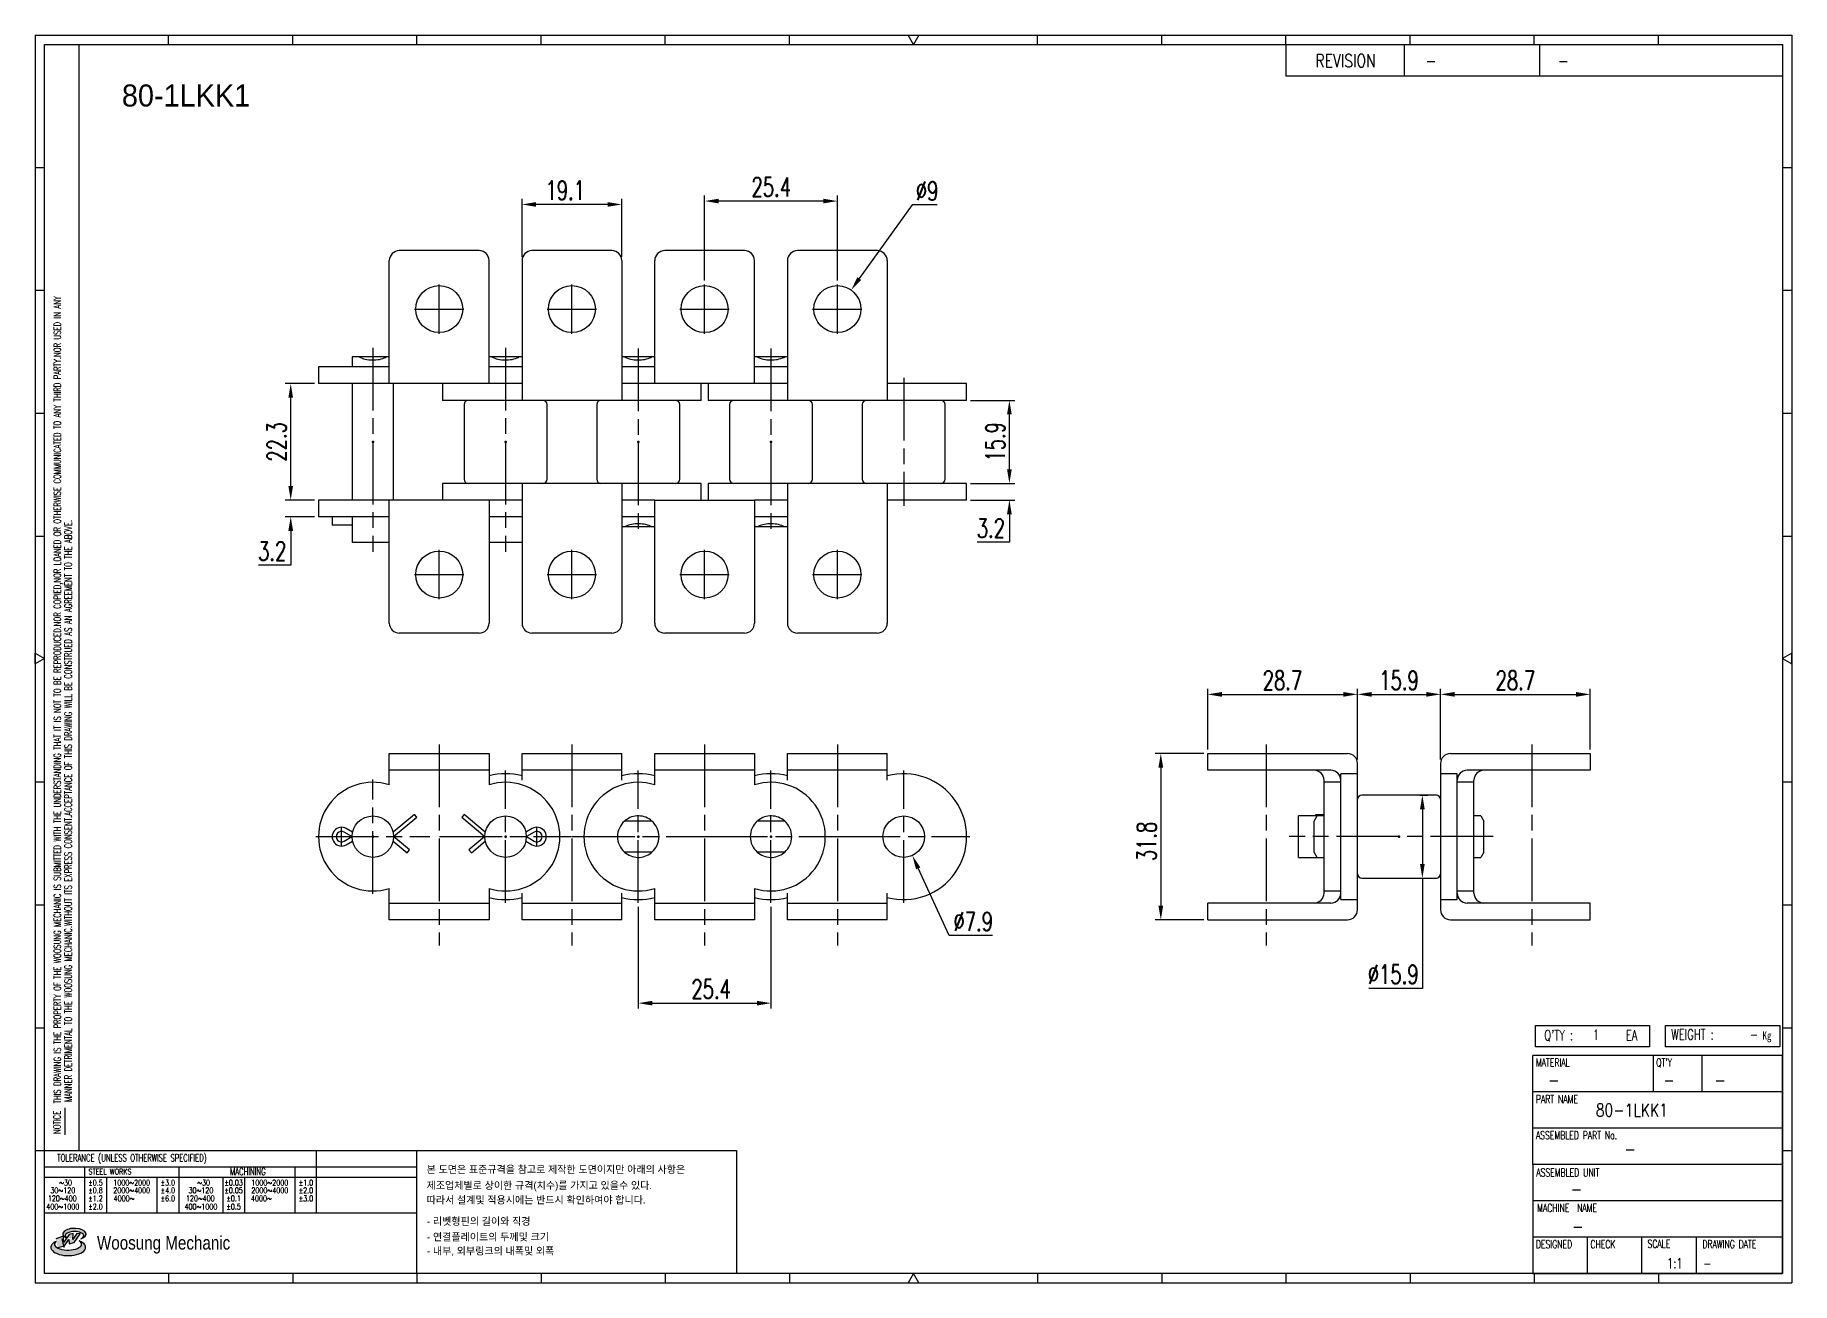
# Model space of a CAD drawing. Header units: millimetres. Extents: x 1209 to 1546, y 59 to 298.
import ezdxf
from ezdxf.enums import TextEntityAlignment as Align

# ---------------------------------------------------------------- set-up
doc = ezdxf.new("R2010")
doc.units = ezdxf.units.MM
doc.linetypes.add('AM_ISO08W050', pattern=[18, 12, -1.5, 3, -1.5])
doc.layers.get('Defpoints').update_dxf_attribs({"color": 80})
doc.layers.add('2d ConnectionPoints', color=7, linetype='Continuous', lineweight=50)
doc.layers.add('CL1', color=140, linetype='AM_ISO08W050', lineweight=25)
for name, color, linetype in [('S-DIM', 7, 'Continuous'), ('TITLE', 7, 'Continuous'), ('도면레이아웃', 7, 'Continuous')]:
    doc.layers.add(name, color=color, linetype=linetype)
doc.styles.add('HAN', font='ROMANS.shx', dxfattribs={"width": 0.7, "bigfont": 'whgtxt.shx'})
doc.styles.add('HKD_ST2', font='romans.shx', dxfattribs={"width": 0.7, "height": 4, "bigfont": '@extfont2.shx'})
doc.styles.add('HSG', font='SIMPLEX.shx', dxfattribs={"width": 0.7, "bigfont": 'HSG.shx'})
doc.styles.add('MtXpl_', font='Gulim.ttf')
doc.styles.add('SLDTEXTSTYLE4', font='arial.ttf', dxfattribs={"width": 0.8})
doc.dimstyles.new('AP1.5', dxfattribs={"dimscale": 1.5, "dimtxt": 2.4, "dimasz": 1.8, "dimexe": 0.7, "dimexo": 0.5, "dimgap": 0.6, "dimtad": 1, "dimtoh": 1, "dimdec": 1, "dimrnd": 0.01, "dimzin": 9, "dimdsep": 46, "dimtxsty": 'HSG', "dimcen": 0, "dimclrd": 251, "dimclre": 251, "dimclrt": 60, "dimazin": 2, "dimtp": 1, "dimtm": 1, "dimtfac": 0.5, "dimtdec": 1, "dimtofl": 0, "dimtmove": 0, "dimatfit": 3, "dimfxl": 0, "dimtvp": 1, "dimtolj": 2, "dimlwd": -1, "dimlwe": -1, "dimarcsym": 0})

# ---------------------------------------------------------------- blocks, each defined once
blk = doc.blocks.new('MAST')
at = {"layer": '도면레이아웃'}
h = blk.add_hatch(color=10, dxfattribs=at)
h.paths.add_polyline_path([(1.544, 35.177), (1.554, 34.966), (1.779, 35.034), (2.054, 35.422), (1.908, 35.446), (1.728, 35.167), (1.741, 35.439), (1.547, 35.405), (1.292, 35.041), (1.295, 35.33), (0.943, 35.208), (1.03, 34.8), (1.336, 34.885)])
edge = h.paths.add_edge_path()
edge.add_ellipse((1.795, 35.421), major_axis=(-0.53, 0), ratio=0.487785, start_angle=122.36065, end_angle=403.39574)
edge.add_line((1.411, 35.244), (1.419, 35.261))
edge.add_ellipse((1.798, 35.344), major_axis=(-0.423, 0), ratio=0.444396, start_angle=131.58977, end_angle=386.19408, ccw=False)
edge = h.paths.add_edge_path()
edge.add_ellipse((1.512, 34.815), major_axis=(-0.793, 0), ratio=0.480113, start_angle=314.67633, end_angle=590.85213)
edge.add_ellipse((1.501, 34.958), major_axis=(-0.62, 0), ratio=0.43311, start_angle=331.7024, end_angle=574.42495, ccw=False)
at = {"color": 140}
for p, q in [((0, 90.118), (80.15, 90.118)), ((0, 90.118), (0, 33.191)), ((80.15, 90.118), (80.15, 33.191)), ((57.068, 89.693), (57.068, 88.246)), ((62.47, 89.693), (62.47, 88.246)), ((68.635, 89.693), (68.635, 88.246)), ((79.725, 88.246), (57.068, 88.246)), ((68.449, 43.961), (68.449, 44.936)), ((68.449, 44.936), (73.654, 44.936)), ((73.654, 44.936), (73.654, 43.961)), ((74.39, 43.961), (74.39, 44.936)), ((74.39, 44.936), (79.595, 44.936)), ((79.595, 44.936), (79.595, 43.961)), ((68.336, 38.59), (68.336, 43.563)), ((79.725, 43.563), (68.336, 43.563)), ((73.654, 43.961), (68.449, 43.961)), ((73.827, 43.563), (73.827, 41.905)), ((79.595, 43.961), (74.39, 43.961)), ((76.037, 43.563), (76.037, 41.905)), ((79.725, 38.59), (79.725, 43.563)), ((79.725, 41.905), (68.336, 41.905)), ((79.725, 40.248), (68.336, 40.248)), ((68.336, 38.59), (68.336, 33.616)), ((79.725, 38.59), (68.336, 38.59)), ((79.725, 33.616), (79.725, 38.59)), ((79.725, 36.932), (68.336, 36.932)), ((79.725, 35.274), (68.336, 35.274)), ((70.822, 33.616), (70.822, 35.274)), ((73.309, 33.616), (73.309, 35.274)), ((75.796, 33.616), (75.796, 35.274)), ((0, 33.191), (80.15, 33.191)), ((68.336, 33.616), (79.725, 33.616))]:
    blk.add_line(p, q, dxfattribs=at)
for p, q in [((6.089, 89.693), (6.089, 90.118)), ((11.753, 89.693), (11.753, 90.118)), ((17.418, 89.693), (17.418, 90.118)), ((23.082, 89.693), (23.082, 90.118)), ((28.746, 89.693), (28.746, 90.118)), ((34.411, 89.693), (34.411, 90.118)), ((45.739, 89.693), (45.739, 90.118)), ((51.404, 89.693), (51.404, 90.118)), ((57.068, 89.693), (57.068, 90.118)), ((62.732, 89.693), (62.732, 90.118)), ((68.397, 89.693), (68.397, 90.118)), ((74.061, 89.693), (74.061, 90.118)), ((0, 84.085), (0.425, 84.085)), ((79.725, 84.085), (80.15, 84.085)), ((0, 78.478), (0.425, 78.478)), ((79.725, 78.478), (80.15, 78.478)), ((0, 72.87), (0.425, 72.87)), ((79.725, 72.87), (80.15, 72.87)), ((0, 67.262), (0.425, 67.262)), ((79.725, 67.262), (80.15, 67.262)), ((0, 56.047), (0.425, 56.047)), ((79.725, 56.047), (80.15, 56.047)), ((0, 50.439), (0.425, 50.439)), ((79.725, 50.439), (80.15, 50.439)), ((0, 44.832), (0.425, 44.832)), ((79.725, 44.832), (80.15, 44.832)), ((1.377, 39.947), (1.377, 41.174)), ((0, 39.224), (0.425, 39.224)), ((79.725, 39.224), (80.15, 39.224)), ((6.089, 33.616), (6.089, 33.191)), ((11.753, 33.616), (11.753, 33.191)), ((17.418, 33.616), (17.418, 33.191)), ((23.082, 33.616), (23.082, 33.191)), ((28.746, 33.616), (28.746, 33.191)), ((34.411, 33.616), (34.411, 33.191)), ((45.739, 33.616), (45.739, 33.191)), ((51.404, 33.616), (51.404, 33.191)), ((57.068, 33.616), (57.068, 33.191)), ((62.732, 33.616), (62.732, 33.191)), ((68.397, 33.616), (68.397, 33.191)), ((74.061, 33.616), (74.061, 33.191))]:
    blk.add_line(p, q)
at = {"color": 2}
for p, q in [((2.017, 39.224), (2.017, 89.693)), ((0.425, 39.224), (17.418, 39.224)), ((0.425, 38.487), (17.418, 38.487)), ((2.257, 38.487), (2.257, 36.382)), ((6.557, 38.5), (6.557, 36.382)), ((11.857, 38.487), (11.857, 36.382)), ((12.816, 39.224), (12.816, 36.382)), ((17.418, 33.616), (17.418, 39.224)), ((0.425, 38.012), (17.418, 38.012)), ((3.257, 38.012), (3.257, 36.382)), ((5.557, 38.012), (5.557, 36.382)), ((8.557, 38.012), (8.557, 36.382)), ((9.557, 38.026), (9.557, 36.382)), ((0.425, 36.382), (17.418, 36.382))]:
    blk.add_line(p, q, dxfattribs=at)
for points in [[(40.075, 89.693), (39.83, 90.118), (40.32, 90.118)], [(0.425, 61.679), (0, 61.433), (0, 61.924)], [(79.725, 61.679), (80.15, 61.433), (80.15, 61.924)], [(40.075, 33.616), (39.83, 33.191), (40.32, 33.191)]]:
    blk.add_lwpolyline(points, close=True)
at = {"color": 140}
blk.add_lwpolyline([(0.425, 89.693), (79.725, 89.693), (79.725, 33.616), (0.425, 33.616)], close=True, dxfattribs=at)
at = {"layer": '도면레이아웃'}
for p, q in [((1.295, 35.33), (0.943, 35.208)), ((1.547, 35.405), (1.292, 35.041)), ((1.292, 35.041), (1.295, 35.33)), ((1.741, 35.439), (1.547, 35.405)), ((1.908, 35.446), (1.728, 35.167)), ((1.728, 35.167), (1.741, 35.439)), ((1.779, 35.034), (2.054, 35.422)), ((2.054, 35.422), (1.908, 35.446)), ((1.03, 34.8), (1.336, 34.885)), ((1.224, 35.208), (1.311, 34.8)), ((1.224, 35.208), (1.224, 35.208)), ((1.336, 34.885), (1.544, 35.177)), ((1.419, 35.261), (1.411, 35.244)), ((1.544, 35.177), (1.554, 34.966)), ((1.554, 34.966), (1.779, 35.034))]:
    blk.add_line(p, q, dxfattribs=at)
for centre, major_axis, ratio, start_param, end_param in [((1.795, 35.421), (-0.53, 0), 0.487785, 2.135596, 7.040584), ((1.798, 35.344), (-0.423, 0), 0.444396, 2.296675, 6.740358), ((1.512, 34.815), (-0.793, 0), 0.480113, 5.492138, 10.312315), ((1.501, 34.958), (-0.62, 0), 0.43311, 5.789299, 10.025607)]:
    blk.add_ellipse(centre, major_axis=major_axis, ratio=ratio, start_param=start_param, end_param=end_param, dxfattribs=at)
for s, height, style, width, p in [('REVISION', 0.5806, 'HAN', 0.8, (58.415, 88.664)), ('-', 0.581, 'HAN', 0.8, (63.426, 88.664)), ('-', 0.581, 'HAN', 0.8, (69.468, 88.664)), ("Q'TY : ", 0.4746, 'HKD_ST2', 0.7, (68.857, 44.253)), ('1', 0.475, 'HKD_ST2', 0.7, (71.071, 44.275)), ('EA', 0.4746, 'HKD_ST2', 0.7, (72.578, 44.253)), ('WEIGHT : ', 0.4746, 'HKD_ST2', 0.7, (74.65, 44.286)), ('-', 0.581, 'HAN', 0.8, (69.029, 42.157)), ('-', 0.581, 'HAN', 0.8, (74.289, 42.157)), ('-', 0.581, 'HAN', 0.8, (76.623, 42.157)), ('-', 0.581, 'HAN', 0.8, (72.515, 39.013)), ('-', 0.581, 'HAN', 0.8, (70.067, 37.189)), ('-', 0.581, 'HAN', 0.8, (70.126, 35.48)), ('1:1', 0.4746, 'HKD_ST2', 0.7, (74.458, 33.848)), ('-', 0.475, 'HKD_ST2', 0.7, (76.112, 33.837))]:
    blk.add_text(s, height=height, dxfattribs=dict(style=style, width=width)).set_placement(p)
at = {"color": 6, "style": 'HKD_ST2', "width": 0.7}
for s, p in [(' THIS DRAWING IS THE PROPERTY OF THE WOOSUNG MECHANIC IS SUBMITTED WITH THE UNDERSTANDING THAT IT IS NOT TO BE REPRODUCED.NOR COPIED,NOR LOANED OR OTHERWISE COMMUNICATED TO ANY THIRD PARTY.NOR USED IN ANY', (1.173, 41.217)), ('MANNER DETRIMENTAL TO THE WOOSUNG MECHANIC.WITHOUT ITS EXPRESS CONSENT.ACCEPTANCE OF THIS DRAWING WILL BE CONSTRUED AS AN AGREEMENT TO THE ABOVE.', (1.672, 41.447))]:
    blk.add_text(s, height=0.326266, rotation=90, dxfattribs=at).set_placement(p)
at = {"style": 'HKD_ST2', "width": 0.7}
blk.add_text('-', height=0.475, dxfattribs=at).set_placement((78.613, 44.286), align=Align.RIGHT)
at = {"color": 254, "style": 'HKD_ST2', "width": 0.7}
for s, height, p in [('MATERIAL', 0.3651, (68.474, 43.425)), ("QT'Y", 0.3651, (73.965, 43.425)), ('PART NAME', 0.3651, (68.474, 41.756)), ('ASSEMBLED PART No.', 0.36511, (68.474, 40.109)), ('ASSEMBLED UNIT', 0.36511, (68.49, 38.408)), ('MACHINE  NAME', 0.36511, (68.532, 36.794)), ('DESIGNED', 0.3651, (68.474, 35.136)), ('CHECK', 0.3651, (70.961, 35.136)), ('SCALE', 0.3651, (73.566, 35.153)), ('DRAWING DATE', 0.36511, (76.071, 35.141))]:
    blk.add_text(s, height=height, dxfattribs=at).set_placement(p, align=Align.TOP_LEFT)
at = {"style": 'HKD_ST2', "width": 0.7}
blk.add_text('NOTICE', height=0.3263, rotation=90, dxfattribs=at).set_placement((1.163, 39.988))
blk.add_text('TOLERANCE (UNLESS OTHERWISE SPECIFIED)', height=0.32627, dxfattribs=at).set_placement((4.417, 38.896), align=Align.MIDDLE_CENTER)
at = {"color": 4, "style": 'HKD_ST2', "width": 0.7}
for s, height, p in [('%%12630', 0.261, (1.389, 37.762)), ('1000%%1262000', 0.26101, (4.407, 37.762)), ('%%12630', 0.261, (7.689, 37.762)), ('1000%%1262000', 0.26101, (10.707, 37.762)), ('120%%126400', 0.26101, (1.237, 37.045)), ('30%%126120', 0.261, (1.263, 37.411)), ('4000%%126', 0.261, (4.061, 37.045)), ('2000%%1264000', 0.26101, (4.407, 37.411)), ('120%%126400', 0.26101, (7.537, 37.045)), ('30%%126120', 0.261, (7.563, 37.411)), ('4000%%126', 0.261, (10.321, 37.045)), ('2000%%1264000', 0.26101, (10.707, 37.411)), ('400%%1261000', 0.26101, (1.263, 36.67)), ('400%%1261000', 0.26101, (7.563, 36.67))]:
    blk.add_text(s, height=height, dxfattribs=at).set_placement(p, align=Align.MIDDLE_CENTER)
for s, height, p in [('%%P0.5', 0.261, (2.757, 37.762)), ('STEEL WORKS', 0.26101, (3.416, 38.268)), ('%%P3.0', 0.261, (6.057, 37.762)), ('%%P0.03', 0.261, (9.057, 37.762)), ('MACHINING', 0.3263, (9.707, 38.27)), ('%%P1.0', 0.261, (12.357, 37.762)), ('%%P0.8', 0.261, (2.757, 37.411)), ('%%P1.2', 0.261, (2.757, 37.045)), ('%%P4.0', 0.261, (6.057, 37.411)), ('%%P6.0', 0.261, (6.057, 37.045)), ('%%P0.05', 0.261, (9.057, 37.411)), ('%%P0.1', 0.261, (9.057, 37.045)), ('%%P2.0', 0.261, (12.357, 37.411)), ('%%P3.0', 0.261, (12.357, 37.045)), ('%%P2.0', 0.261, (2.757, 36.67)), ('%%P0.5', 0.261, (9.057, 36.67))]:
    blk.add_text(s, height=height, dxfattribs=at).set_placement(p, align=Align.MIDDLE)
at = {"color": 1, "style": 'SLDTEXTSTYLE4', "width": 0.8}
blk.add_text('Woosung Mechanic', height=0.61957, dxfattribs=at).set_placement((2.822, 34.711))
at = {"layer": 'TITLE', "width": 0.8}
blk.add_text('Kg', height=0.3789, dxfattribs=at).set_placement((78.807, 44.286))
blk = doc.blocks.new('*D2')
at = {"layer": 'Defpoints', "color": 0, "transparency": 16777216}
for p in [(1387.77, 211.78), (1387.77, 208.58), (1395.95, 211.78)]:
    blk.add_point(p, dxfattribs=at)
at = {"layer": 'S-DIM', "color": 251, "linetype": 'ByBlock', "transparency": 16777216}
for p, q in [((1395.95, 214.48), (1395.95, 217.18)), ((1388.52, 211.78), (1397, 211.78)), ((1388.52, 208.58), (1397, 208.58)), ((1395.95, 205.88), (1395.95, 200.5)), ((1395.95, 200.5), (1389.77, 200.5))]:
    blk.add_line(p, q, dxfattribs=at)
at = {"layer": 'S-DIM', "color": 251, "transparency": 16777216}
for points in [[(1395.5, 214.48), (1396.4, 214.48), (1395.95, 211.78)], [(1395.5, 205.88), (1396.4, 205.88), (1395.95, 208.58)]]:
    blk.add_solid(points, dxfattribs=at)
at = {"layer": 'S-DIM', "color": 60, "transparency": 16777216, "insert": (1392.41, 203.2), "char_height": 3.6, "attachment_point": 5, "style": 'HSG'}
blk.add_mtext('\\A2;3.2', dxfattribs=at)
blk = doc.blocks.new('*D3')
at = {"layer": 'Defpoints', "color": 0, "transparency": 16777216}
for p in [(1387.77, 227.66), (1395.95, 227.66), (1387.77, 211.78)]:
    blk.add_point(p, dxfattribs=at)
at = {"layer": 'S-DIM', "color": 251, "linetype": 'ByBlock', "transparency": 16777216}
for p, q in [((1388.52, 227.66), (1397, 227.66)), ((1395.95, 214.48), (1395.95, 224.96)), ((1388.52, 211.78), (1397, 211.78))]:
    blk.add_line(p, q, dxfattribs=at)
at = {"layer": 'S-DIM', "color": 251, "transparency": 16777216}
for points in [[(1395.5, 224.96), (1396.4, 224.96), (1395.95, 227.66)], [(1395.5, 214.48), (1396.4, 214.48), (1395.95, 211.78)]]:
    blk.add_solid(points, dxfattribs=at)
at = {"layer": 'S-DIM', "color": 60, "transparency": 16777216, "insert": (1393.25, 219.72), "char_height": 3.6, "attachment_point": 5, "rotation": 90, "style": 'HSG'}
blk.add_mtext('\\A2;15.9', dxfattribs=at)
blk = doc.blocks.new('*D4')
at = {"layer": 'Defpoints', "color": 0, "transparency": 16777216}
for p in [(1337.62, 265.81), (1337.62, 249.84), (1363.02, 249.84)]:
    blk.add_point(p, dxfattribs=at)
at = {"layer": 'S-DIM', "color": 251, "linetype": 'ByBlock', "transparency": 16777216}
for p, q in [((1337.62, 250.59), (1337.62, 266.86)), ((1360.32, 265.81), (1340.32, 265.81)), ((1363.02, 250.59), (1363.02, 266.86))]:
    blk.add_line(p, q, dxfattribs=at)
at = {"layer": 'S-DIM', "color": 251, "transparency": 16777216}
for points in [[(1340.32, 266.26), (1340.32, 265.36), (1337.62, 265.81)], [(1360.32, 266.26), (1360.32, 265.36), (1363.02, 265.81)]]:
    blk.add_solid(points, dxfattribs=at)
at = {"layer": 'S-DIM', "color": 60, "transparency": 16777216, "insert": (1350.37, 268.51), "char_height": 3.6, "attachment_point": 5, "style": 'HSG'}
blk.add_mtext('\\A2;25.4', dxfattribs=at)
blk = doc.blocks.new('*D5')
at = {"layer": 'Defpoints', "color": 0, "transparency": 16777216}
for p in [(1302.67, 265.16), (1302.67, 254.41), (1321.77, 254.41)]:
    blk.add_point(p, dxfattribs=at)
at = {"layer": 'S-DIM', "color": 251, "linetype": 'ByBlock', "transparency": 16777216}
for p, q in [((1302.67, 255.16), (1302.67, 266.21)), ((1321.77, 255.16), (1321.77, 266.21)), ((1319.07, 265.16), (1305.37, 265.16))]:
    blk.add_line(p, q, dxfattribs=at)
at = {"layer": 'S-DIM', "color": 251, "transparency": 16777216}
for points in [[(1305.37, 265.61), (1305.37, 264.71), (1302.67, 265.16)], [(1319.07, 265.61), (1319.07, 264.71), (1321.77, 265.16)]]:
    blk.add_solid(points, dxfattribs=at)
at = {"layer": 'S-DIM', "color": 60, "transparency": 16777216, "insert": (1310.94, 267.86), "char_height": 3.6, "attachment_point": 5, "style": 'HSG'}
blk.add_mtext('\\A2;19.1', dxfattribs=at)
blk = doc.blocks.new('*D6')
at = {"layer": 'Defpoints', "color": 0, "transparency": 16777216}
for p in [(1365.65, 248.77), (1360.39, 241.47)]:
    blk.add_point(p, dxfattribs=at)
at = {"layer": 'S-DIM', "color": 251, "linetype": 'ByBlock', "transparency": 16777216}
for p, q in [((1377.37, 265.06), (1367.22, 250.96)), ((1382.11, 265.06), (1377.37, 265.06))]:
    blk.add_line(p, q, dxfattribs=at)
at = {"layer": 'S-DIM', "color": 251, "transparency": 16777216}
blk.add_solid([(1366.86, 251.22), (1367.59, 250.7), (1365.65, 248.77)], dxfattribs=at)
at = {"layer": 'S-DIM', "color": 60, "transparency": 16777216, "insert": (1380.19, 267.76), "char_height": 3.6, "attachment_point": 5, "style": 'HSG'}
blk.add_mtext('\\A2;∅9', dxfattribs=at)
blk = doc.blocks.new('*D7')
at = {"layer": 'Defpoints', "color": 0, "transparency": 16777216}
for p in [(1258.4, 208.58), (1263.72, 208.58), (1263.72, 205.38)]:
    blk.add_point(p, dxfattribs=at)
at = {"layer": 'S-DIM', "color": 251, "linetype": 'ByBlock', "transparency": 16777216}
for p, q in [((1258.4, 211.28), (1258.4, 213.98)), ((1262.97, 208.58), (1257.35, 208.58)), ((1262.97, 205.38), (1257.35, 205.38)), ((1258.4, 202.68), (1258.4, 196.11)), ((1258.4, 196.11), (1252.22, 196.11))]:
    blk.add_line(p, q, dxfattribs=at)
at = {"layer": 'S-DIM', "color": 251, "transparency": 16777216}
for points in [[(1257.95, 211.28), (1258.85, 211.28), (1258.4, 208.58)], [(1257.95, 202.68), (1258.85, 202.68), (1258.4, 205.38)]]:
    blk.add_solid(points, dxfattribs=at)
at = {"layer": 'S-DIM', "color": 60, "transparency": 16777216, "insert": (1254.86, 198.81), "char_height": 3.6, "attachment_point": 5, "style": 'HSG'}
blk.add_mtext('\\A2;3.2', dxfattribs=at)
blk = doc.blocks.new('*D8')
at = {"layer": 'Defpoints', "color": 0, "transparency": 16777216}
for p in [(1258.4, 230.86), (1263.72, 230.86), (1263.72, 208.58)]:
    blk.add_point(p, dxfattribs=at)
at = {"layer": 'S-DIM', "color": 251, "linetype": 'ByBlock', "transparency": 16777216}
for p, q in [((1262.97, 230.86), (1257.35, 230.86)), ((1258.4, 211.28), (1258.4, 228.16)), ((1262.97, 208.58), (1257.35, 208.58))]:
    blk.add_line(p, q, dxfattribs=at)
at = {"layer": 'S-DIM', "color": 251, "transparency": 16777216}
for points in [[(1257.95, 228.16), (1258.85, 228.16), (1258.4, 230.86)], [(1257.95, 211.28), (1258.85, 211.28), (1258.4, 208.58)]]:
    blk.add_solid(points, dxfattribs=at)
at = {"layer": 'S-DIM', "color": 60, "transparency": 16777216, "insert": (1255.7, 219.72), "char_height": 3.6, "attachment_point": 5, "rotation": 90, "style": 'HSG'}
blk.add_mtext('\\A2;22.3', dxfattribs=at)
blk = doc.blocks.new('*D9')
at = {"layer": 'Defpoints', "color": 0, "transparency": 16777216}
for p in [(1324.92, 131.51), (1350.32, 131.51), (1350.32, 112.29)]:
    blk.add_point(p, dxfattribs=at)
at = {"layer": 'S-DIM', "color": 251, "linetype": 'ByBlock', "transparency": 16777216}
for p, q in [((1324.92, 130.76), (1324.92, 111.24)), ((1350.32, 130.76), (1350.32, 111.24)), ((1327.62, 112.29), (1347.62, 112.29))]:
    blk.add_line(p, q, dxfattribs=at)
at = {"layer": 'S-DIM', "color": 251, "transparency": 16777216}
for points in [[(1327.62, 112.74), (1327.62, 111.84), (1324.92, 112.29)], [(1347.62, 112.74), (1347.62, 111.84), (1350.32, 112.29)]]:
    blk.add_solid(points, dxfattribs=at)
at = {"layer": 'S-DIM', "color": 60, "transparency": 16777216, "insert": (1338.87, 114.99), "char_height": 3.6, "attachment_point": 5, "style": 'HSG'}
blk.add_mtext('\\A2;25.4', dxfattribs=at)
blk = doc.blocks.new('*D10')
at = {"layer": 'Defpoints', "color": 0, "transparency": 16777216}
for p in [(1374.06, 147.77), (1377.37, 140.56)]:
    blk.add_point(p, dxfattribs=at)
at = {"layer": 'S-DIM', "color": 251, "linetype": 'ByBlock', "transparency": 16777216}
for p, q in [((1384.4, 125.23), (1378.5, 138.1)), ((1392.74, 125.23), (1384.4, 125.23))]:
    blk.add_line(p, q, dxfattribs=at)
at = {"layer": 'S-DIM', "color": 251, "transparency": 16777216}
blk.add_solid([(1378.91, 138.29), (1378.09, 137.91), (1377.37, 140.56)], dxfattribs=at)
at = {"layer": 'S-DIM', "color": 60, "transparency": 16777216, "insert": (1389.02, 127.93), "char_height": 3.6, "attachment_point": 5, "style": 'HSG'}
blk.add_mtext('\\A2;∅7.9', dxfattribs=at)
blk = doc.blocks.new('*D11')
at = {"layer": 'Defpoints', "color": 0, "transparency": 16777216}
for p in [(1433.92, 160.06), (1424.93, 128.26), (1433.92, 128.26)]:
    blk.add_point(p, dxfattribs=at)
at = {"layer": 'S-DIM', "color": 251, "linetype": 'ByBlock', "transparency": 16777216}
for p, q in [((1433.17, 160.06), (1423.88, 160.06)), ((1424.93, 157.36), (1424.93, 130.96)), ((1433.17, 128.26), (1423.88, 128.26))]:
    blk.add_line(p, q, dxfattribs=at)
at = {"layer": 'S-DIM', "color": 251, "transparency": 16777216}
for points in [[(1424.48, 157.36), (1425.38, 157.36), (1424.93, 160.06)], [(1424.48, 130.96), (1425.38, 130.96), (1424.93, 128.26)]]:
    blk.add_solid(points, dxfattribs=at)
at = {"layer": 'S-DIM', "color": 60, "transparency": 16777216, "insert": (1422.23, 143.25), "char_height": 3.6, "attachment_point": 5, "rotation": 90, "style": 'HSG'}
blk.add_mtext('\\A2;31.8', dxfattribs=at)
blk = doc.blocks.new('*D12')
at = {"layer": 'Defpoints', "color": 0, "transparency": 16777216}
for p in [(1473.76, 152.1), (1473.76, 136.22), (1474.99, 136.22)]:
    blk.add_point(p, dxfattribs=at)
at = {"layer": 'S-DIM', "color": 251, "linetype": 'ByBlock', "transparency": 16777216}
for p, q in [((1474.51, 152.1), (1476.04, 152.1)), ((1474.99, 149.4), (1474.99, 138.92)), ((1474.51, 136.22), (1476.04, 136.22)), ((1474.99, 136.22), (1474.99, 115.12)), ((1474.99, 115.12), (1464.73, 115.12))]:
    blk.add_line(p, q, dxfattribs=at)
at = {"layer": 'S-DIM', "color": 251, "transparency": 16777216}
for points in [[(1474.54, 149.4), (1475.44, 149.4), (1474.99, 152.1)], [(1474.54, 138.92), (1475.44, 138.92), (1474.99, 136.22)]]:
    blk.add_solid(points, dxfattribs=at)
at = {"layer": 'S-DIM', "color": 60, "transparency": 16777216, "insert": (1469.41, 117.82), "char_height": 3.6, "attachment_point": 5, "style": 'HSG'}
blk.add_mtext('\\A2;%%c15.9', dxfattribs=at)
blk = doc.blocks.new('*D13')
at = {"layer": 'Defpoints', "color": 0, "transparency": 16777216}
for p in [(1462.58, 171.39), (1433.92, 160.06), (1462.58, 158.15)]:
    blk.add_point(p, dxfattribs=at)
at = {"layer": 'S-DIM', "color": 251, "linetype": 'ByBlock', "transparency": 16777216}
for p, q in [((1433.92, 160.81), (1433.92, 172.44)), ((1462.58, 158.9), (1462.58, 172.44)), ((1436.62, 171.39), (1459.88, 171.39))]:
    blk.add_line(p, q, dxfattribs=at)
at = {"layer": 'S-DIM', "color": 251, "transparency": 16777216}
for points in [[(1436.62, 171.84), (1436.62, 170.94), (1433.92, 171.39)], [(1459.88, 171.84), (1459.88, 170.94), (1462.58, 171.39)]]:
    blk.add_solid(points, dxfattribs=at)
at = {"layer": 'S-DIM', "color": 60, "transparency": 16777216, "insert": (1448.21, 174.09), "char_height": 3.6, "attachment_point": 5, "style": 'HSG'}
blk.add_mtext('\\A2;28.7', dxfattribs=at)
blk = doc.blocks.new('*D14')
at = {"layer": 'Defpoints', "color": 0, "transparency": 16777216}
for p in [(1478.46, 171.39), (1462.58, 158.15), (1478.46, 158.15)]:
    blk.add_point(p, dxfattribs=at)
at = {"layer": 'S-DIM', "color": 251, "linetype": 'ByBlock', "transparency": 16777216}
for p, q in [((1462.58, 158.9), (1462.58, 172.44)), ((1478.46, 158.9), (1478.46, 172.44)), ((1465.28, 171.39), (1475.76, 171.39))]:
    blk.add_line(p, q, dxfattribs=at)
at = {"layer": 'S-DIM', "color": 251, "transparency": 16777216}
for points in [[(1465.28, 171.84), (1465.28, 170.94), (1462.58, 171.39)], [(1475.76, 171.84), (1475.76, 170.94), (1478.46, 171.39)]]:
    blk.add_solid(points, dxfattribs=at)
at = {"layer": 'S-DIM', "color": 60, "transparency": 16777216, "insert": (1470.52, 174.09), "char_height": 3.6, "attachment_point": 5, "style": 'HSG'}
blk.add_mtext('\\A2;15.9', dxfattribs=at)
blk = doc.blocks.new('*D15')
at = {"layer": 'Defpoints', "color": 0, "transparency": 16777216}
for p in [(1507.12, 171.39), (1478.46, 158.15), (1507.12, 160.06)]:
    blk.add_point(p, dxfattribs=at)
at = {"layer": 'S-DIM', "color": 251, "linetype": 'ByBlock', "transparency": 16777216}
for p, q in [((1478.46, 158.9), (1478.46, 172.44)), ((1507.12, 160.81), (1507.12, 172.44)), ((1481.16, 171.39), (1504.42, 171.39))]:
    blk.add_line(p, q, dxfattribs=at)
at = {"layer": 'S-DIM', "color": 251, "transparency": 16777216}
for points in [[(1481.16, 171.84), (1481.16, 170.94), (1478.46, 171.39)], [(1504.42, 171.84), (1504.42, 170.94), (1507.12, 171.39)]]:
    blk.add_solid(points, dxfattribs=at)
at = {"layer": 'S-DIM', "color": 60, "transparency": 16777216, "insert": (1492.79, 174.09), "char_height": 3.6, "attachment_point": 5, "style": 'HSG'}
blk.add_mtext('\\A2;28.7', dxfattribs=at)

msp = doc.modelspace()

# ---------------------------------------------------------------- linework, layer by layer
for p, q in [((1294.46, 256.32), (1279.18, 256.32)), ((1319.86, 256.32), (1304.58, 256.32)), ((1345.26, 256.32), (1329.98, 256.32)), ((1370.66, 256.32), (1355.38, 256.32)), ((1277.27, 230.86), (1277.27, 254.41)), ((1296.37, 230.86), (1296.37, 254.41)), ((1302.67, 254.41), (1302.67, 227.66)), ((1321.77, 254.41), (1321.77, 227.66)), ((1328.07, 230.86), (1328.07, 254.41)), ((1347.17, 230.86), (1347.17, 254.41)), ((1353.47, 254.41), (1353.47, 227.66)), ((1372.57, 254.41), (1372.57, 227.66)), ((1270.15, 235.97), (1270.15, 234.06)), ((1277.27, 235.97), (1270.15, 235.97)), ((1302.67, 235.97), (1296.37, 235.97)), ((1328.07, 235.97), (1321.77, 235.97)), ((1353.47, 235.97), (1347.17, 235.97)), ((1277.27, 234.06), (1263.72, 234.06)), ((1263.72, 234.06), (1263.72, 230.86)), ((1302.67, 234.06), (1296.37, 234.06)), ((1328.07, 234.06), (1321.77, 234.06)), ((1353.47, 234.06), (1347.17, 234.06)), ((1296.37, 230.86), (1263.72, 230.86)), ((1270.15, 230.86), (1270.15, 208.58)), ((1278.09, 208.58), (1278.09, 230.86)), ((1287.47, 230.86), (1287.47, 227.66)), ((1302.67, 230.86), (1296.37, 230.86)), ((1328.07, 230.86), (1321.77, 230.86)), ((1347.17, 230.86), (1328.07, 230.86)), ((1336.97, 227.66), (1336.97, 230.86)), ((1338.27, 230.86), (1338.27, 227.66)), ((1353.47, 230.86), (1347.17, 230.86)), ((1387.77, 230.86), (1372.57, 230.86)), ((1387.77, 227.66), (1387.77, 230.86)), ((1336.97, 227.66), (1287.47, 227.66)), ((1291.58, 226.86), (1291.58, 212.57)), ((1307.46, 212.57), (1307.46, 226.86)), ((1316.98, 226.86), (1316.98, 212.57)), ((1332.86, 212.57), (1332.86, 226.86)), ((1387.77, 227.66), (1338.27, 227.66)), ((1342.38, 226.86), (1342.38, 212.57)), ((1358.26, 212.57), (1358.26, 226.86)), ((1367.78, 226.86), (1367.78, 212.57)), ((1383.66, 212.57), (1383.66, 226.86)), ((1296.37, 208.58), (1263.72, 208.58)), ((1263.72, 208.58), (1263.72, 205.38)), ((1277.27, 185.03), (1277.27, 208.58)), ((1287.47, 211.78), (1287.47, 208.58)), ((1336.97, 211.78), (1287.47, 211.78)), ((1302.67, 208.58), (1296.37, 208.58)), ((1296.37, 208.58), (1296.37, 185.03)), ((1302.67, 211.78), (1302.67, 185.03)), ((1321.77, 211.78), (1321.77, 185.03)), ((1328.07, 208.58), (1321.77, 208.58)), ((1328.07, 185.03), (1328.07, 208.58)), ((1328.07, 208.58), (1347.17, 208.58)), ((1336.97, 208.58), (1336.97, 211.78)), ((1338.27, 211.78), (1338.27, 208.58)), ((1387.77, 211.78), (1338.27, 211.78)), ((1353.47, 208.58), (1347.17, 208.58)), ((1347.17, 208.58), (1347.17, 185.03)), ((1353.47, 211.78), (1353.47, 185.03)), ((1372.57, 211.78), (1372.57, 185.03)), ((1387.77, 208.58), (1372.57, 208.58)), ((1387.77, 208.58), (1387.77, 211.78)), ((1277.27, 205.38), (1263.72, 205.38)), ((1266.33, 205.38), (1266.33, 203.78)), ((1270.24, 203.78), (1270.24, 205.38)), ((1302.67, 205.38), (1296.37, 205.38)), ((1328.07, 205.38), (1321.77, 205.38)), ((1353.47, 205.38), (1347.17, 205.38)), ((1270.24, 203.78), (1266.33, 203.78)), ((1270.15, 203.78), (1270.15, 200.47)), ((1328.07, 203.47), (1321.77, 203.47)), ((1353.47, 203.47), (1347.17, 203.47)), ((1277.27, 200.47), (1270.15, 200.47)), ((1302.67, 200.47), (1296.37, 200.47)), ((1294.46, 183.12), (1279.18, 183.12)), ((1319.86, 183.12), (1304.58, 183.12)), ((1345.26, 183.12), (1329.98, 183.12)), ((1370.66, 183.12), (1355.38, 183.12)), ((1277.27, 160.06), (1296.37, 160.06)), ((1277.27, 154.08), (1277.27, 160.06)), ((1296.37, 160.06), (1296.37, 154.08)), ((1302.67, 154.95), (1302.67, 160.06)), ((1302.67, 160.06), (1321.77, 160.06)), ((1321.77, 154.95), (1321.77, 160.06)), ((1328.07, 154.08), (1328.07, 160.06)), ((1328.07, 160.06), (1347.17, 160.06)), ((1347.17, 160.06), (1347.17, 154.08)), ((1353.47, 154.95), (1353.47, 160.06)), ((1353.47, 160.06), (1372.57, 160.06)), ((1372.57, 154.95), (1372.57, 160.06)), ((1433.92, 160.06), (1460.67, 160.06)), ((1433.92, 156.86), (1433.92, 160.06)), ((1462.58, 130.17), (1462.58, 158.15)), ((1478.46, 158.15), (1478.46, 130.17)), ((1480.37, 160.06), (1507.12, 160.06)), ((1507.12, 160.06), (1507.12, 156.86)), ((1296.37, 156.86), (1277.27, 156.86)), ((1321.77, 156.86), (1302.67, 156.86)), ((1347.17, 156.86), (1328.07, 156.86)), ((1372.57, 156.86), (1353.47, 156.86)), ((1457.47, 156.86), (1433.92, 156.86)), ((1456.18, 133.37), (1456.18, 154.95)), ((1462.58, 156.21), (1459.38, 156.21)), ((1459.38, 132.11), (1459.38, 156.21)), ((1481.66, 156.21), (1478.46, 156.21)), ((1481.66, 132.11), (1481.66, 156.21)), ((1507.12, 156.86), (1483.57, 156.86)), ((1484.86, 133.37), (1484.86, 154.95)), ((1459.38, 154.56), (1456.18, 154.56)), ((1477.67, 152.1), (1463.38, 152.1)), ((1484.86, 154.56), (1481.66, 154.56)), ((1282.06, 148.43), (1277.99, 145.02)), ((1282.52, 147.88), (1282.06, 148.43)), ((1291.58, 148.43), (1291.12, 147.88)), ((1295.64, 145.02), (1291.58, 148.43)), ((1451.27, 140.19), (1451.27, 148.13)), ((1454.85, 148.13), (1451.27, 148.13)), ((1454.27, 147.14), (1454.85, 148.13)), ((1454.58, 148.13), (1454.58, 148.43)), ((1454.58, 148.43), (1456.18, 148.43)), ((1456.18, 148.13), (1454.85, 148.13)), ((1486.2, 148.13), (1484.86, 148.13)), ((1486.2, 148.13), (1486.77, 147.14)), ((1270.12, 144.16), (1268.62, 145.03)), ((1270.24, 145.02), (1269.02, 145.72)), ((1278.09, 144.16), (1282.52, 147.88)), ((1291.12, 147.88), (1295.55, 144.16)), ((1304.61, 145.72), (1303.39, 145.02)), ((1305.01, 145.03), (1303.51, 144.16)), ((1327.54, 147.14), (1322.29, 147.14)), ((1352.94, 147.14), (1347.69, 147.14)), ((1454.27, 141.19), (1454.27, 147.14)), ((1486.77, 141.19), (1486.77, 147.14)), ((1268.62, 143.3), (1270.12, 144.16)), ((1269.02, 142.61), (1270.24, 143.31)), ((1277.99, 143.31), (1280.66, 141.07)), ((1281.12, 141.62), (1278.09, 144.16)), ((1280.66, 141.07), (1281.12, 141.62)), ((1295.55, 144.16), (1292.51, 141.62)), ((1292.51, 141.62), (1292.97, 141.07)), ((1292.97, 141.07), (1295.64, 143.31)), ((1303.39, 143.31), (1304.61, 142.61)), ((1303.51, 144.16), (1305.01, 143.3)), ((1327.54, 141.19), (1322.29, 141.19)), ((1352.94, 141.19), (1347.69, 141.19)), ((1451.27, 140.19), (1454.85, 140.19)), ((1454.85, 140.19), (1454.27, 141.19)), ((1454.85, 140.19), (1456.18, 140.19)), ((1484.86, 140.19), (1486.2, 140.19)), ((1486.77, 141.19), (1486.2, 140.19)), ((1463.38, 136.22), (1477.67, 136.22)), ((1277.27, 128.26), (1277.27, 134.25)), ((1277.27, 131.46), (1296.37, 131.46)), ((1296.37, 134.25), (1296.37, 128.26)), ((1302.67, 128.26), (1302.67, 133.37)), ((1302.67, 131.46), (1321.77, 131.46)), ((1321.77, 128.26), (1321.77, 133.37)), ((1328.07, 128.26), (1328.07, 134.25)), ((1328.07, 131.46), (1347.17, 131.46)), ((1347.17, 134.25), (1347.17, 128.26)), ((1353.47, 128.26), (1353.47, 133.37)), ((1353.47, 131.46), (1372.57, 131.46)), ((1372.57, 128.26), (1372.57, 133.37)), ((1457.47, 131.46), (1433.92, 131.46)), ((1433.92, 128.26), (1433.92, 131.46)), ((1456.18, 133.76), (1459.38, 133.76)), ((1459.38, 132.11), (1462.58, 132.11)), ((1478.46, 132.11), (1481.66, 132.11)), ((1481.66, 133.76), (1484.86, 133.76)), ((1507.12, 131.46), (1483.57, 131.46)), ((1507.12, 128.26), (1507.12, 131.46)), ((1296.37, 128.26), (1277.27, 128.26)), ((1321.77, 128.26), (1302.67, 128.26)), ((1347.17, 128.26), (1328.07, 128.26)), ((1372.57, 128.26), (1353.47, 128.26)), ((1433.92, 128.26), (1460.67, 128.26)), ((1480.37, 128.26), (1507.12, 128.26))]:
    msp.add_line(p, q)
for points in [[(1271.49, 235.97), (1271.76, 235.84), (1272.05, 235.73), (1272.35, 235.63), (1272.67, 235.55), (1272.99, 235.49), (1273.33, 235.44), (1273.67, 235.41), (1274.02, 235.39), (1274.36, 235.4), (1274.71, 235.42), (1275.05, 235.46), (1275.38, 235.51), (1275.7, 235.59), (1276.02, 235.67), (1276.31, 235.78), (1276.59, 235.89), (1276.74, 235.97)], [(1296.89, 235.97), (1297.16, 235.84), (1297.45, 235.73), (1297.75, 235.63), (1298.07, 235.55), (1298.39, 235.49), (1298.73, 235.44), (1299.07, 235.41), (1299.42, 235.39), (1299.76, 235.4), (1300.11, 235.42), (1300.45, 235.46), (1300.78, 235.51), (1301.1, 235.59), (1301.42, 235.67), (1301.71, 235.78), (1301.99, 235.89), (1302.14, 235.97)], [(1322.29, 235.97), (1322.56, 235.84), (1322.85, 235.73), (1323.15, 235.63), (1323.47, 235.55), (1323.79, 235.49), (1324.13, 235.44), (1324.47, 235.41), (1324.82, 235.39), (1325.16, 235.4), (1325.51, 235.42), (1325.85, 235.46), (1326.18, 235.51), (1326.5, 235.59), (1326.82, 235.67), (1327.11, 235.78), (1327.39, 235.89), (1327.54, 235.97)], [(1347.69, 235.97), (1347.96, 235.84), (1348.25, 235.73), (1348.55, 235.63), (1348.87, 235.55), (1349.19, 235.49), (1349.53, 235.44), (1349.87, 235.41), (1350.22, 235.39), (1350.56, 235.4), (1350.91, 235.42), (1351.25, 235.46), (1351.58, 235.51), (1351.9, 235.59), (1352.22, 235.67), (1352.51, 235.78), (1352.79, 235.89), (1352.94, 235.97)], [(1327.54, 203.47), (1327.27, 203.59), (1326.98, 203.7), (1326.68, 203.8), (1326.36, 203.88), (1326.04, 203.95), (1325.7, 203.99), (1325.36, 204.03), (1325.01, 204.04), (1324.67, 204.04), (1324.32, 204.01), (1323.98, 203.98), (1323.65, 203.92), (1323.33, 203.85), (1323.02, 203.76), (1322.72, 203.66), (1322.44, 203.54), (1322.29, 203.47)], [(1352.94, 203.47), (1352.67, 203.59), (1352.38, 203.7), (1352.08, 203.8), (1351.76, 203.88), (1351.44, 203.95), (1351.1, 203.99), (1350.76, 204.03), (1350.41, 204.04), (1350.07, 204.04), (1349.72, 204.01), (1349.38, 203.98), (1349.05, 203.92), (1348.73, 203.85), (1348.42, 203.76), (1348.12, 203.66), (1347.84, 203.54), (1347.69, 203.47)], [(1327.54, 147.14), (1327.27, 147.36), (1326.98, 147.55), (1326.68, 147.72), (1326.36, 147.86), (1326.04, 147.97), (1325.7, 148.06), (1325.36, 148.11), (1325.01, 148.13), (1324.67, 148.13), (1324.32, 148.09), (1323.98, 148.02), (1323.65, 147.93), (1323.33, 147.8), (1323.02, 147.65), (1322.72, 147.47), (1322.44, 147.27), (1322.29, 147.14)], [(1352.94, 147.14), (1352.67, 147.36), (1352.38, 147.55), (1352.08, 147.72), (1351.76, 147.86), (1351.44, 147.97), (1351.1, 148.06), (1350.76, 148.11), (1350.41, 148.13), (1350.07, 148.13), (1349.72, 148.09), (1349.38, 148.02), (1349.05, 147.93), (1348.73, 147.8), (1348.42, 147.65), (1348.12, 147.47), (1347.84, 147.27), (1347.69, 147.14)], [(1322.29, 141.19), (1322.56, 140.97), (1322.85, 140.78), (1323.15, 140.61), (1323.47, 140.47), (1323.79, 140.36), (1324.13, 140.27), (1324.47, 140.22), (1324.82, 140.2), (1325.16, 140.2), (1325.51, 140.24), (1325.85, 140.31), (1326.18, 140.4), (1326.5, 140.53), (1326.82, 140.68), (1327.11, 140.86), (1327.39, 141.06), (1327.54, 141.19)], [(1347.69, 141.19), (1347.96, 140.97), (1348.25, 140.78), (1348.55, 140.61), (1348.87, 140.47), (1349.19, 140.36), (1349.53, 140.27), (1349.87, 140.22), (1350.22, 140.2), (1350.56, 140.2), (1350.91, 140.24), (1351.25, 140.31), (1351.58, 140.4), (1351.9, 140.53), (1352.22, 140.68), (1352.51, 140.86), (1352.79, 141.06), (1352.94, 141.19)]]:
    msp.add_lwpolyline(points)
at = {"color": 140}
msp.add_lwpolyline([(1282.55, 84.07), (1343.71, 84.07), (1343.71, 60.54), (1282.55, 60.54)], close=True, dxfattribs=at)
for centre, radius in [((1286.82, 245.12), 4.5), ((1312.22, 245.12), 4.5), ((1337.62, 245.12), 4.5), ((1363.02, 245.12), 4.5), ((1286.82, 194.32), 4.5), ((1312.22, 194.32), 4.5), ((1337.62, 194.32), 4.5), ((1363.02, 194.32), 4.5), ((1274.12, 144.16), 3.97), ((1299.52, 144.16), 3.97), ((1375.72, 144.16), 3.97)]:
    msp.add_circle(centre, radius)
for centre, radius, start, end in [((1279.18, 254.41), 1.91, 90, 180), ((1294.46, 254.41), 1.91, 0, 90), ((1304.58, 254.41), 1.91, 90, 180), ((1319.86, 254.41), 1.91, 0, 90), ((1329.98, 254.41), 1.91, 90, 180), ((1345.26, 254.41), 1.91, 0, 90), ((1355.38, 254.41), 1.91, 90, 180), ((1370.66, 254.41), 1.91, 0, 90), ((1292.37, 226.86), 0.794, 90, 180), ((1306.66, 226.86), 0.794, 0, 90), ((1317.77, 226.86), 0.794, 90, 180), ((1332.06, 226.86), 0.794, 0, 90), ((1343.17, 226.86), 0.794, 90, 180), ((1357.46, 226.86), 0.794, 0, 90), ((1368.57, 226.86), 0.794, 90, 180), ((1382.86, 226.86), 0.794, 0, 90), ((1292.37, 212.57), 0.794, 180, 270), ((1306.66, 212.57), 0.794, 270, 360), ((1317.77, 212.57), 0.794, 180, 270), ((1332.06, 212.57), 0.794, 270, 360), ((1343.17, 212.57), 0.794, 180, 270), ((1357.46, 212.57), 0.794, 270, 360), ((1368.57, 212.57), 0.794, 180, 270), ((1382.86, 212.57), 0.794, 270, 360), ((1279.18, 185.03), 1.91, 180, 270), ((1294.46, 185.03), 1.91, 270, 0), ((1304.58, 185.03), 1.91, 180, 270), ((1319.86, 185.03), 1.91, 270, 0), ((1329.98, 185.03), 1.91, 180, 270), ((1345.26, 185.03), 1.91, 270, 0), ((1355.38, 185.03), 1.91, 180, 270), ((1370.66, 185.03), 1.91, 270, 0), ((1460.67, 158.15), 1.91, 0, 90), ((1480.37, 158.15), 1.91, 90, 180), ((1299.52, 144.16), 12.05, 74.8462, 105.1538), ((1324.92, 144.16), 12.05, 74.8462, 105.1538), ((1350.32, 144.16), 12.05, 74.8462, 105.1538), ((1375.72, 144.16), 12.05, 254.8462, 105.1538), ((1454.27, 154.95), 1.91, 0, 90), ((1457.47, 154.95), 1.91, 0, 90), ((1483.57, 154.95), 1.91, 90, 180), ((1486.77, 154.95), 1.91, 90, 180), ((1274.12, 144.16), 10.4, 72.3691, 287.6309), ((1299.52, 144.16), 10.4, 252.3691, 107.6309), ((1324.92, 144.16), 10.4, 72.3691, 287.6309), ((1350.32, 144.16), 10.4, 252.3691, 107.6309), ((1463.38, 151.31), 0.794, 90, 180), ((1477.67, 151.31), 0.794, 0, 90), ((1268.13, 144.16), 1.8, 60, 300), ((1268.13, 144.16), 0.998, 60, 300), ((1305.51, 144.16), 1.8, 240, 120), ((1305.51, 144.16), 0.998, 240, 120), ((1324.92, 144.16), 3.97, 131.4096, 228.5904), ((1324.92, 144.16), 3.97, 311.4096, 48.5904), ((1350.32, 144.16), 3.97, 131.4096, 228.5904), ((1350.32, 144.16), 3.97, 311.4096, 48.5904), ((1463.38, 137.02), 0.794, 180, 270), ((1477.67, 137.02), 0.794, 270, 0), ((1299.52, 144.16), 12.05, 254.8462, 285.1538), ((1324.92, 144.16), 12.05, 254.8462, 285.1538), ((1350.32, 144.16), 12.05, 254.8462, 285.1538), ((1454.27, 133.37), 1.91, 270, 0), ((1457.47, 133.37), 1.91, 270, 360), ((1483.57, 133.37), 1.91, 180, 270), ((1486.77, 133.37), 1.91, 180, 270), ((1460.67, 130.17), 1.91, 270, 360), ((1480.37, 130.17), 1.91, 180, 270)]:
    msp.add_arc(centre, radius, start, end)
at = {"layer": '2d ConnectionPoints'}
for p in [(1274.12, 219.72), (1299.52, 219.72), (1299.52, 219.72), (1324.92, 219.72), (1324.92, 219.72), (1350.32, 219.72), (1274.12, 144.16), (1299.52, 144.16), (1299.52, 144.16), (1324.92, 144.16), (1324.92, 144.16), (1350.32, 144.16), (1470.52, 144.16), (1470.52, 144.16), (1470.52, 144.16), (1470.52, 144.16)]:
    msp.add_point(p, dxfattribs=at)
at = {"layer": 'CL1'}
for p, q in [((1286.82, 240.39), (1286.82, 249.84)), ((1312.22, 240.39), (1312.22, 249.84)), ((1337.62, 240.39), (1337.62, 249.84)), ((1363.02, 240.39), (1363.02, 249.84)), ((1282.09, 245.12), (1291.54, 245.12)), ((1307.49, 245.12), (1316.94, 245.12)), ((1332.89, 245.12), (1342.34, 245.12)), ((1358.29, 245.12), (1367.74, 245.12)), ((1274.12, 237.74), (1274.12, 198.69)), ((1299.52, 237.74), (1299.52, 198.69)), ((1324.92, 237.59), (1324.92, 201.84)), ((1350.32, 237.59), (1350.32, 201.84)), ((1375.72, 231.97), (1375.72, 207.46)), ((1286.82, 189.59), (1286.82, 199.04)), ((1312.22, 189.59), (1312.22, 199.04)), ((1337.62, 189.59), (1337.62, 199.04)), ((1363.02, 189.59), (1363.02, 199.04)), ((1282.09, 194.32), (1291.54, 194.32)), ((1307.49, 194.32), (1316.94, 194.32)), ((1332.89, 194.32), (1342.34, 194.32)), ((1358.29, 194.32), (1367.74, 194.32)), ((1286.82, 161.81), (1286.82, 123.31)), ((1312.22, 161.81), (1312.22, 123.31)), ((1337.62, 161.81), (1337.62, 123.31)), ((1363.02, 161.81), (1363.02, 123.31)), ((1445.12, 161.81), (1445.12, 123.31)), ((1495.92, 161.81), (1495.92, 123.31)), ((1274.12, 133.24), (1274.12, 155.08)), ((1299.52, 131.51), (1299.52, 156.82)), ((1324.92, 131.51), (1324.92, 156.82)), ((1350.32, 131.51), (1350.32, 156.82)), ((1375.72, 131.51), (1375.72, 156.82)), ((1268.13, 142.28), (1268.13, 146.05)), ((1305.51, 142.28), (1305.51, 146.05)), ((1263.2, 144.16), (1285.04, 144.16)), ((1286.86, 144.16), (1312.17, 144.16)), ((1312.26, 144.16), (1337.57, 144.16)), ((1337.66, 144.16), (1362.97, 144.16)), ((1363.06, 144.16), (1388.37, 144.16)), ((1488.55, 144.16), (1449.5, 144.16))]:
    msp.add_line(p, q, dxfattribs=at)

# ---------------------------------------------------------------- block references
at = {"color": 140, "xscale": 4.19495623747351, "yscale": 4.19495623747351, "zscale": 4.19495623747351}
msp.add_blockref('MAST', (1209.48, -80.48), dxfattribs=at)

# ---------------------------------------------------------------- texts
at = {"color": 254, "style": 'MtXpl_'}
msp.add_text('80-1LKK1', height=4.221, dxfattribs=at).set_placement((1226.09, 283.9))
at = {"style": 'HAN', "width": 0.8}
msp.add_text('80-1LKK1', height=2.436, dxfattribs=at).set_placement((1508.19, 90.62))
at = {"color": 140, "style": 'MtXpl_'}
for s, p in [('본 도면은 표준규격을 참고로 제작한 도면이지만 아래의 사항은', (1284.41, 79.78)), ('제조업체별로 상이한 규격(치수)를 가지고 있을수 있다.', (1284.41, 76.72)), ('따라서 설계및 적용시에는 반드시 확인하여야 합니다.', (1284.41, 73.93)), ('- 리벳형핀의 길이와 직경', (1284.49, 69.84)), ('- 연결플레이트의 두께및 크기', (1284.49, 66.85)), ('- 내부, 외부링크의 내폭및 외폭', (1284.49, 64.16))]:
    msp.add_text(s, height=1.4072, dxfattribs=at).set_placement(p)

# ---------------------------------------------------------------- dimensions: what is measured, and where the dimension line sits
at = {"layer": 'S-DIM'}
for base, p1, p2, picture, middle in [((1302.67, 265.16), (1321.77, 254.41), (1302.67, 254.41), '*D5', (1310.94, 265.16)), ((1337.62, 265.81), (1363.02, 249.84), (1337.62, 249.84), '*D4', (1350.37, 265.81)), ((1462.58, 171.39), (1433.92, 160.06), (1462.58, 158.15), '*D13', (1448.21, 171.39)), ((1350.32, 112.29), (1324.92, 131.51), (1350.32, 131.51), '*D9', (1338.87, 112.29))]:
    dim = msp.add_linear_dim(base=base, p1=p1, p2=p2, dimstyle='AP1.5', dxfattribs=at)
    dim.commit()
    dim.dimension.update_dxf_attribs({"geometry": picture, "text_midpoint": middle, "dimtype": 128})
for p1, p2, picture, middle in [((1360.39, 241.47), (1365.65, 248.77), '*D6', (1380.19, 265.06)), ((1374.06, 147.77), (1377.37, 140.56), '*D10', (1389.02, 125.23))]:
    dim = msp.add_diameter_dim_2p(p1=p1, p2=p2, dimstyle='AP1.5', dxfattribs=at)
    dim.commit()
    dim.dimension.update_dxf_attribs({"geometry": picture, "text_midpoint": middle, "dimtype": 131})
for base, p1, p2, picture, middle in [((1258.4, 230.86), (1263.72, 208.58), (1263.72, 230.86), '*D8', (1255.7, 219.72)), ((1395.95, 227.66), (1387.77, 211.78), (1387.77, 227.66), '*D3', (1393.25, 219.72))]:
    dim = msp.add_linear_dim(base=base, p1=p1, p2=p2, angle=90, dimstyle='AP1.5', override={"dimtmove": 1}, dxfattribs=at)
    dim.commit()
    dim.dimension.update_dxf_attribs({"geometry": picture, "text_midpoint": middle})
for base, p1, p2, picture, middle in [((1395.95, 211.78), (1387.77, 208.58), (1387.77, 211.78), '*D2', (1392.41, 200.5)), ((1258.4, 208.58), (1263.72, 205.38), (1263.72, 208.58), '*D7', (1254.86, 196.11)), ((1424.93, 128.26), (1433.92, 160.06), (1433.92, 128.26), '*D11', (1424.93, 143.25))]:
    dim = msp.add_linear_dim(base=base, p1=p1, p2=p2, angle=90, dimstyle='AP1.5', dxfattribs=at)
    dim.commit()
    dim.dimension.update_dxf_attribs({"geometry": picture, "text_midpoint": middle, "dimtype": 128})
for base, p1, p2, picture, middle in [((1478.46, 171.39), (1462.58, 158.15), (1478.46, 158.15), '*D14', (1470.52, 174.09)), ((1507.12, 171.39), (1478.46, 158.15), (1507.12, 160.06), '*D15', (1492.79, 174.09))]:
    dim = msp.add_linear_dim(base=base, p1=p1, p2=p2, dimstyle='AP1.5', override={"dimtmove": 1}, dxfattribs=at)
    dim.commit()
    dim.dimension.update_dxf_attribs({"geometry": picture, "text_midpoint": middle})
dim = msp.add_linear_dim(base=(1474.99, 136.22), p1=(1473.76, 152.1), p2=(1473.76, 136.22), angle=90, text='%%c<>', dimstyle='AP1.5', dxfattribs=at)
dim.commit()
dim.dimension.update_dxf_attribs({"geometry": '*D12', "text_midpoint": (1469.41, 115.12), "dimtype": 128})

doc.saveas('drawing.dxf')
